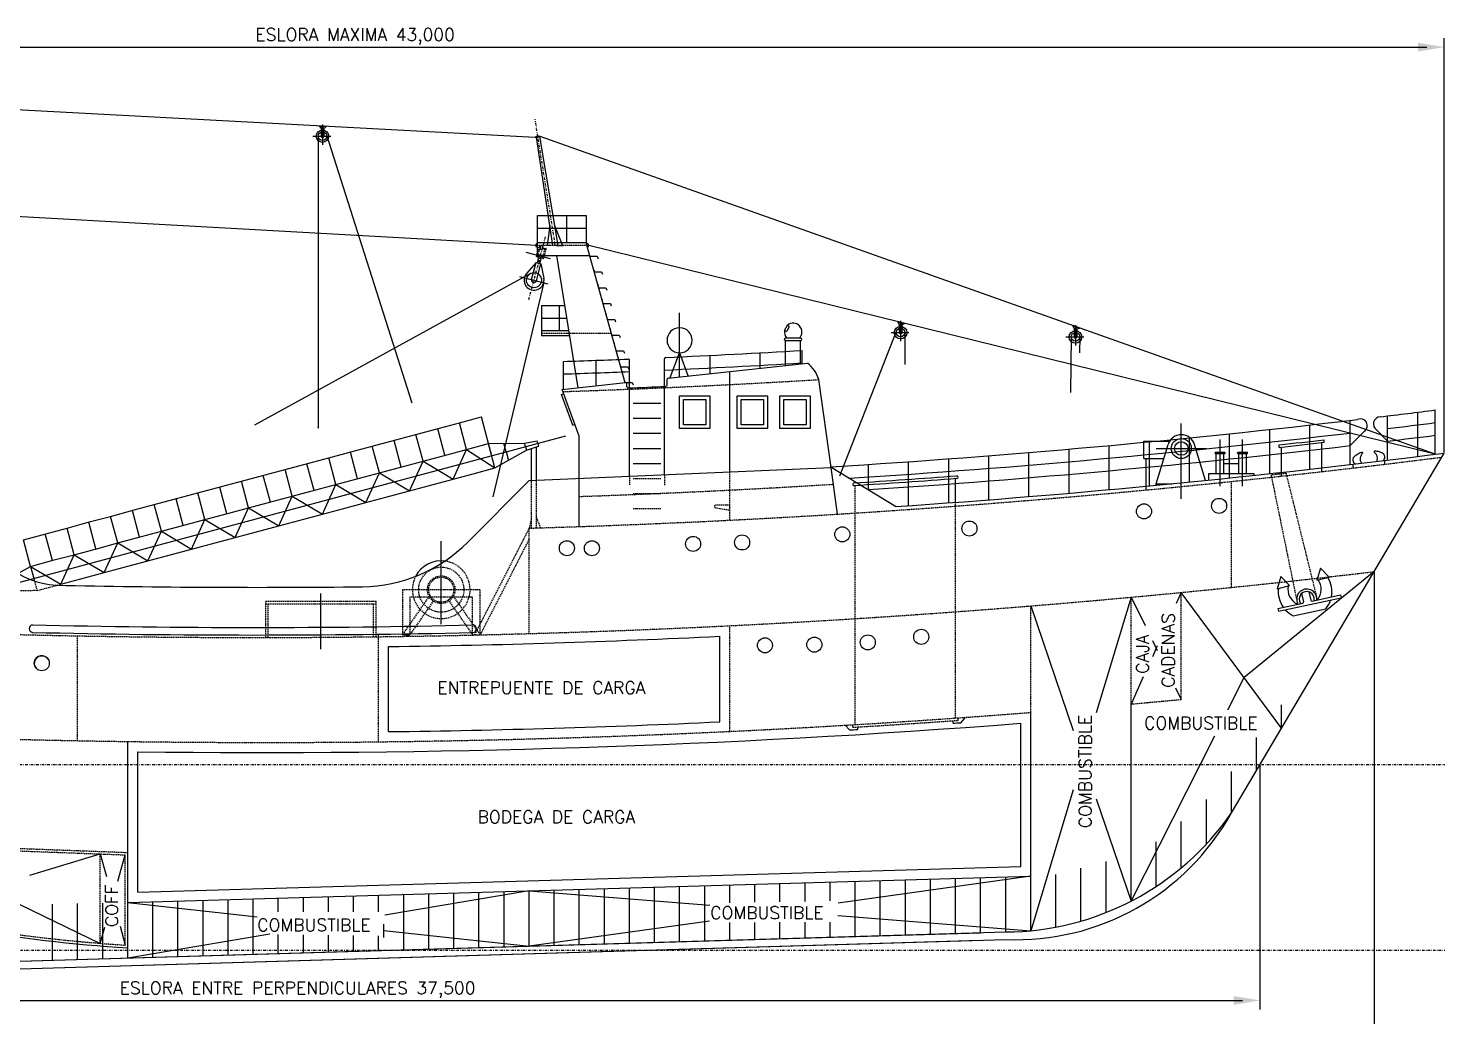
# Model space of a CAD drawing. Extents: x 598 to 1630, y 230 to 779.
# Drawn here: x 1092.2 to 1374.6, y 582 to 778.7 of the extents above; entities that cross this region are included whole.
import ezdxf

# ---------------------------------------------------------------- set-up
doc = ezdxf.new("R2010")
doc.units = 0
doc.header["$MEASUREMENT"] = 0
for name, pattern in [('CONTINUA', [0]), ('RAYITAS', [0.375, 0.25, -0.125]), ('TRAZO_Y_PUNTO', [1, 0.5, -0.25, 0, -0.25])]:
    doc.linetypes.add(name, pattern=pattern)
doc.layers.get('0').update_dxf_attribs({"linetype": 'CONTINUOUS'})
for name, color, linetype in [('AMA25CON', 2, 'CONTINUA'), ('AMA25DISCON', 2, 'RAYITAS'), ('AMA25PTORAYA', 2, 'TRAZO_Y_PUNTO'), ('ROJ5CON', 1, 'CONTINUA')]:
    doc.layers.add(name, color=color, linetype=linetype)
doc.styles.add('ROMANS2-5', font='romans', dxfattribs={"height": 2.5})

# ---------------------------------------------------------------- blocks, each defined once
blk = doc.blocks.new('VENTANA2')
for p, q in [((0, 0), (0, 650)), ((0, 650), (600, 650)), ((75, 575), (525, 575)), ((75, 75), (75, 575)), ((525, 575), (525, 75)), ((600, 650), (600, 0)), ((600, 0), (0, 0)), ((525, 75), (75, 75))]:
    blk.add_line(p, q)
blk = doc.blocks.new('VENTANA3')
for p, q in [((-41, 651), (-90, 644)), ((50, 7), (-41, 651)), ((50, 7), (0, 0))]:
    blk.add_line(p, q)

msp = doc.modelspace()

# ---------------------------------------------------------------- linework, layer by layer
at = {"layer": 'AMA25CON'}
for p, q in [((1374.48, 694.2), (1374.48, 776.8)), ((948.56, 775), (1370.98, 775)), ((1193.28, 757), (1019.34, 766.26)), ((1150.87, 759.58), (1150.87, 755.55)), ((1148.98, 757.26), (1152.55, 757.26)), ((1150.02, 757.26), (1150.02, 699.26)), ((1150.21, 759.24), (1150.21, 759.34)), ((1150.21, 759.34), (1151.61, 759.27)), ((1150.21, 759.24), (1151.61, 759.17)), ((1150.87, 758.51), (1150.21, 759.24)), ((1150.62, 758.76), (1150.62, 757.26)), ((1151.61, 759.17), (1150.87, 758.51)), ((1151.12, 758.76), (1151.12, 757.26)), ((1151.61, 759.17), (1151.61, 759.27)), ((1151.68, 757.52), (1168.7, 704.11)), ((1193.28, 757), (1194.27, 757.22)), ((1193.52, 757.05), (1194.11, 757.18)), ((1196.77, 735.5), (1193.52, 757.05)), ((1196.77, 735.5), (1193.52, 757.05)), ((1194.11, 757.18), (1197.78, 735.5)), ((1194.11, 757.18), (1197.78, 735.5)), ((1372.69, 693.87), (1194.27, 757.22)), ((1193.54, 735.49), (1025.19, 744.78)), ((1193.76, 741.43), (1203.45, 741.43)), ((1193.76, 736), (1193.76, 741.43)), ((1199.53, 741.43), (1199.53, 736)), ((1203.45, 741.43), (1203.45, 736)), ((1203.45, 738.83), (1193.76, 738.83)), ((1199.53, 738.83), (1193.76, 738.83)), ((1196.18, 739.44), (1195.68, 735.5)), ((1196.18, 739.44), (1195.68, 735.5)), ((1197.11, 739.47), (1198.72, 735.5)), ((1197.11, 739.47), (1198.72, 735.5)), ((1191.43, 734.15), (1196.26, 732.86)), ((1194.31, 734.85), (1194.31, 735.5)), ((1194.72, 734.85), (1194.72, 735.5)), ((1197.53, 735.5), (1198.83, 735.5)), ((1197.53, 735.5), (1198.83, 735.5)), ((1372.69, 693.87), (1203.71, 735.56)), ((1193.46, 732.06), (1191.54, 729.89)), ((1192.55, 728.68), (1193.46, 732.06)), ((1193.46, 732.06), (1194.42, 731.8)), ((1193.52, 733.25), (1193.68, 733.85)), ((1193.52, 733.25), (1193.76, 733.19)), ((1193.52, 728.42), (1194.42, 731.8)), ((1193.7, 731.99), (1194.02, 733.21)), ((1193.76, 733.19), (1193.84, 733.5)), ((1193.78, 733.27), (1194.75, 733.02)), ((1194.18, 731.86), (1194.51, 733.08)), ((1194.42, 731.8), (1195, 728.97)), ((1194.65, 733.5), (1194.86, 733.44)), ((1194.72, 732.92), (1194.88, 733.5)), ((1194.72, 732.92), (1194.96, 732.85)), ((1194.96, 732.85), (1195.14, 733.5)), ((1204.19, 733.31), (1205.64, 733.31)), ((1205.64, 733.31), (1205.82, 732.84)), ((1192.31, 729.86), (1137.32, 699.66)), ((1190.14, 729.32), (1195.81, 727.8)), ((1205.06, 730.2), (1206.51, 730.2)), ((1206.51, 730.2), (1206.68, 729.73)), ((1194.98, 728.1), (1184.85, 685.38)), ((1205.93, 727.05), (1207.38, 727.05)), ((1207.38, 727.05), (1207.56, 726.58)), ((1194.56, 723.5), (1194.56, 718.5)), ((1194.56, 723.5), (1199.19, 723.5)), ((1198.06, 723.5), (1198.06, 718.5)), ((1206.81, 723.9), (1208.26, 723.9)), ((1208.26, 723.9), (1208.43, 723.43)), ((1194.56, 721), (1199.59, 721)), ((1207.68, 720.75), (1209.13, 720.75)), ((1209.13, 720.75), (1209.31, 720.28)), ((1222.06, 719.15), (1222.06, 722.05)), ((1265.53, 720.26), (1265.55, 720.35)), ((1265.53, 720.26), (1266.89, 719.92)), ((1266.04, 719.41), (1265.53, 720.26)), ((1265.55, 720.35), (1266.91, 720.02)), ((1266.1, 720.43), (1266.1, 716.4)), ((1266.89, 719.92), (1266.91, 720.02)), ((1208.56, 717.6), (1210.01, 717.6)), ((1210.01, 717.6), (1210.18, 717.13)), ((1221.98, 719.15), (1222.13, 719.15)), ((1221.98, 719.01), (1221.98, 719.15)), ((1222.13, 719.01), (1221.98, 719.01)), ((1222.06, 714.15), (1222.06, 719.01)), ((1222.13, 719.15), (1222.13, 719.01)), ((1242.96, 718.56), (1243.55, 719.59)), ((1242.96, 718.56), (1243.22, 718.41)), ((1243.49, 718.48), (1243.89, 719.16)), ((1243.55, 719.59), (1243.81, 719.44)), ((1253.97, 689.59), (1265.31, 718.42)), ((1264.21, 718.11), (1267.78, 718.11)), ((1265.85, 719.61), (1265.85, 718.11)), ((1266.89, 719.92), (1266.04, 719.41)), ((1266.35, 719.61), (1266.35, 718.11)), ((1266.95, 718.11), (1266.95, 711.97)), ((1299.07, 717.24), (1302.64, 717.24)), ((1300.11, 717.25), (1299.98, 706.2)), ((1300.46, 719.47), (1300.49, 719.56)), ((1300.46, 719.47), (1301.78, 718.99)), ((1300.88, 718.57), (1300.46, 719.47)), ((1300.49, 719.56), (1301.81, 719.08)), ((1300.71, 718.74), (1300.71, 717.24)), ((1301.78, 718.99), (1300.88, 718.57)), ((1300.96, 719.56), (1300.96, 715.53)), ((1301.21, 718.74), (1301.21, 717.24)), ((1301.78, 718.99), (1301.81, 719.08)), ((1301.81, 717.24), (1301.8, 714.06)), ((1209.43, 714.45), (1210.88, 714.45)), ((1210.88, 714.45), (1211.06, 713.98)), ((1246.18, 717), (1243.18, 717)), ((1246.18, 716.5), (1243.18, 716.5)), ((1243.18, 711.57), (1243.18, 716.5)), ((1246.18, 711.89), (1246.18, 716.5)), ((1246.49, 711.92), (1246.49, 714.56)), ((1198.9, 706.81), (1198.9, 712.36)), ((1205.4, 707.51), (1205.4, 712.59)), ((1212.06, 689.5), (1212.06, 712.59)), ((1212.06, 705.5), (1212.06, 712.59)), ((1219.06, 689.8), (1219.06, 712.9)), ((1222, 714.01), (1220.13, 709.09)), ((1221.98, 714.15), (1222.13, 714.15)), ((1221.98, 714.01), (1221.98, 714.15)), ((1222.13, 714.01), (1221.98, 714.01)), ((1222.06, 709.3), (1222.06, 714.01)), ((1223.74, 709.48), (1222.12, 714.01)), ((1222.13, 714.15), (1222.13, 714.01)), ((1228.06, 713.56), (1228.06, 709.94)), ((1238.06, 714.08), (1238.06, 711.02)), ((1210.31, 711.3), (1211.76, 711.3)), ((1211.76, 711.3), (1211.93, 710.83)), ((1211.18, 708.15), (1212.63, 708.15)), ((1212.63, 708.15), (1212.81, 707.68)), ((1212.81, 704.04), (1218.31, 704.04)), ((1222.06, 699), (1222.06, 705.5)), ((1222.06, 705.5), (1228.06, 705.5)), ((1222.81, 704.75), (1227.31, 704.75)), ((1222.81, 699.75), (1222.81, 704.75)), ((1227.31, 704.75), (1227.31, 699.75)), ((1228.06, 705.5), (1228.06, 699)), ((1178.19, 700.13), (1182.54, 701.29)), ((1185.25, 691.15), (1182.54, 701.29)), ((1212.81, 701.04), (1218.31, 701.04)), ((1355.69, 691.8), (1355.69, 700.61)), ((1363.19, 692.69), (1363.19, 701.51)), ((1369.19, 693.43), (1369.19, 702.25)), ((1372.69, 693.87), (1372.69, 702.69)), ((1084.15, 666.65), (1199.38, 697.53)), ((1165.52, 696.73), (1169.5, 697.8)), ((1169.5, 697.8), (1174.21, 699.06)), ((1170.92, 692.49), (1169.5, 697.8)), ((1170.92, 692.49), (1169.5, 697.8)), ((1175.27, 693.65), (1173.84, 698.96)), ((1174.21, 699.06), (1178.19, 700.13)), ((1179.61, 694.82), (1178.19, 700.13)), ((1179.61, 694.82), (1178.19, 700.13)), ((1212.81, 698.04), (1218.31, 698.04)), ((1228.06, 699), (1222.06, 699)), ((1227.31, 699.75), (1222.81, 699.75)), ((1322.06, 685), (1322.06, 700)), ((1331.69, 689.15), (1331.69, 697.95)), ((1339.69, 690), (1339.69, 698.8)), ((1347.69, 690.88), (1347.69, 699.69)), ((1355.69, 695.58), (1358.54, 698.43)), ((1363.19, 696.47), (1360.94, 698.72)), ((1156.82, 694.4), (1160.8, 695.47)), ((1160.8, 695.47), (1165.52, 696.73)), ((1162.23, 690.16), (1160.8, 695.47)), ((1162.23, 690.16), (1160.8, 695.47)), ((1166.57, 691.32), (1165.15, 696.63)), ((1175.63, 693.75), (1179.61, 694.82)), ((1176.93, 688.92), (1179.61, 694.82)), ((1179.61, 694.82), (1183.96, 695.98)), ((1179.61, 694.82), (1185.25, 691.15)), ((1183.96, 695.98), (1191.17, 696.1)), ((1184.61, 693.57), (1183.96, 695.98)), ((1185.25, 691.15), (1191.56, 694.65)), ((1187.5, 694.34), (1187.05, 696.03)), ((1191.17, 696.1), (1193.64, 696.57)), ((1191.37, 695.38), (1191.17, 696.1)), ((1191.37, 695.38), (1191.56, 694.65)), ((1191.56, 694.65), (1193.92, 695.49)), ((1192.52, 688.66), (1192.52, 694.99)), ((1193.52, 688.7), (1193.52, 695.35)), ((1193.78, 696.02), (1193.64, 696.57)), ((1193.78, 696.02), (1193.92, 695.49)), ((1212.81, 695.04), (1218.31, 695.04)), ((1299.69, 686.1), (1299.69, 694.89)), ((1307.69, 686.81), (1307.69, 695.6)), ((1314.56, 696.5), (1319.75, 696.5)), ((1314.56, 693), (1314.56, 696.5)), ((1315.69, 687.56), (1315.69, 696.35)), ((1317.06, 688), (1319.43, 695.8)), ((1317.06, 695), (1327.06, 695)), ((1323.69, 688.34), (1323.69, 697.13)), ((1326.86, 688.66), (1324.69, 695.8)), ((1329.78, 687.5), (1329.78, 696.8)), ((1329.78, 687.5), (1329.78, 696.8)), ((1334.28, 687.5), (1334.28, 696.8)), ((1334.28, 687.5), (1334.28, 696.8)), ((1341.56, 695.23), (1341.56, 695.74)), ((1342.06, 689.5), (1342.06, 695.29)), ((1350.06, 690.4), (1350.06, 696.18)), ((1350.56, 696.24), (1350.56, 696.75)), ((1143.42, 690.81), (1148.13, 692.07)), ((1149.19, 686.66), (1147.76, 691.98)), ((1148.13, 692.07), (1152.11, 693.14)), ((1152.11, 693.14), (1156.82, 694.4)), ((1153.53, 687.83), (1152.11, 693.14)), ((1153.53, 687.83), (1152.11, 693.14)), ((1157.88, 688.99), (1156.46, 694.31)), ((1166.94, 691.42), (1170.92, 692.49)), ((1168.23, 686.59), (1170.92, 692.49)), ((1170.92, 692.49), (1175.63, 693.75)), ((1170.92, 692.49), (1176.93, 688.92)), ((1185.25, 691.15), (1184.61, 693.57)), ((1187.5, 694.34), (1187.96, 692.65)), ((1212.81, 692.04), (1218.31, 692.04)), ((1259.69, 686.7), (1259.69, 691.84)), ((1267.69, 683.61), (1267.69, 692.38)), ((1275.69, 684.18), (1275.69, 692.95)), ((1283.69, 684.79), (1283.69, 693.56)), ((1291.69, 685.43), (1291.69, 694.21)), ((1314.56, 693), (1318.58, 693)), ((1315.06, 686.75), (1315.06, 693)), ((1328.78, 694.11), (1328.78, 694.16)), ((1328.78, 694.11), (1328.78, 694.16)), ((1328.88, 694.26), (1330.68, 694.26)), ((1328.88, 694.26), (1330.68, 694.26)), ((1328.88, 694.01), (1330.68, 694.01)), ((1328.88, 694.01), (1330.68, 694.01)), ((1329.03, 690.01), (1329.03, 694.01)), ((1329.03, 690.01), (1329.03, 694.01)), ((1330.53, 690.01), (1330.53, 694.01)), ((1330.53, 690.01), (1330.53, 694.01)), ((1330.53, 692.01), (1333.53, 692.01)), ((1330.78, 694.11), (1330.78, 694.16)), ((1330.78, 694.11), (1330.78, 694.16)), ((1333.28, 694.11), (1333.28, 694.16)), ((1333.28, 694.11), (1333.28, 694.16)), ((1333.38, 694.26), (1335.18, 694.26)), ((1333.38, 694.26), (1335.18, 694.26)), ((1333.38, 694.01), (1335.18, 694.01)), ((1333.38, 694.01), (1335.18, 694.01)), ((1333.53, 690.01), (1333.53, 694.01)), ((1333.53, 690.01), (1333.53, 694.01)), ((1335.03, 690.01), (1335.03, 694.01)), ((1335.03, 690.01), (1335.03, 694.01)), ((1335.28, 694.11), (1335.28, 694.16)), ((1335.28, 694.11), (1335.28, 694.16)), ((1356.23, 691.87), (1356.23, 691.11)), ((1362.65, 691.87), (1362.65, 692.63)), ((1134.72, 688.48), (1139.44, 689.74)), ((1140.49, 684.33), (1139.07, 689.65)), ((1139.44, 689.74), (1143.42, 690.81)), ((1144.84, 685.5), (1143.42, 690.81)), ((1144.84, 685.5), (1143.42, 690.81)), ((1153.53, 687.83), (1158.25, 689.09)), ((1158.25, 689.09), (1162.23, 690.16)), ((1159.54, 684.26), (1162.23, 690.16)), ((1162.23, 690.16), (1166.94, 691.42)), ((1162.23, 690.16), (1168.23, 686.59)), ((1172.21, 687.66), (1176.93, 688.92)), ((1176.93, 688.92), (1180.91, 689.99)), ((1180.91, 689.99), (1185.25, 691.15)), ((1202.06, 679.45), (1202.06, 689.07)), ((1253.56, 681.93), (1252.25, 691.24)), ((1277.06, 684.28), (1277.06, 689.04)), ((1277.56, 689.3), (1277.56, 689.32)), ((1327.53, 690.01), (1336.53, 690.01)), ((1327.53, 688.72), (1327.53, 690.01)), ((1336.53, 690.01), (1336.53, 689.66)), ((1336.53, 688.9), (1336.53, 688.91)), ((1122.05, 685.09), (1126.03, 686.15)), ((1126.03, 686.15), (1130.74, 687.42)), ((1127.45, 680.84), (1126.03, 686.15)), ((1127.45, 680.84), (1126.03, 686.15)), ((1131.8, 682), (1130.38, 687.32)), ((1130.74, 687.42), (1134.72, 688.48)), ((1136.15, 683.17), (1134.72, 688.48)), ((1136.15, 683.17), (1134.72, 688.48)), ((1144.84, 685.5), (1149.55, 686.76)), ((1149.55, 686.76), (1153.53, 687.83)), ((1150.85, 681.93), (1153.53, 687.83)), ((1153.53, 687.83), (1159.54, 684.26)), ((1163.52, 685.33), (1168.23, 686.59)), ((1168.23, 686.59), (1172.21, 687.66)), ((1256.56, 687.88), (1256.56, 687.9)), ((1317.06, 688), (1320.25, 688)), ((1317.06, 687.69), (1317.06, 688)), ((1113.36, 682.76), (1117.34, 683.82)), ((1117.34, 683.82), (1122.05, 685.09)), ((1118.76, 678.51), (1117.34, 683.82)), ((1118.76, 678.51), (1117.34, 683.82)), ((1123.11, 679.68), (1121.68, 684.99)), ((1136.15, 683.17), (1140.86, 684.43)), ((1140.86, 684.43), (1144.84, 685.5)), ((1142.15, 679.6), (1144.84, 685.5)), ((1144.84, 685.5), (1150.85, 681.93)), ((1154.83, 683), (1159.54, 684.26)), ((1159.54, 684.26), (1163.52, 685.33)), ((1099.95, 679.16), (1104.66, 680.43)), ((1104.66, 680.43), (1108.64, 681.49)), ((1108.64, 681.49), (1113.36, 682.76)), ((1110.07, 676.18), (1108.64, 681.49)), ((1110.07, 676.18), (1108.64, 681.49)), ((1114.41, 677.35), (1112.99, 682.66)), ((1123.47, 679.77), (1127.45, 680.84)), ((1124.77, 674.94), (1127.45, 680.84)), ((1127.45, 680.84), (1132.17, 682.1)), ((1127.45, 680.84), (1133.46, 677.27)), ((1132.17, 682.1), (1136.15, 683.17)), ((1133.46, 677.27), (1136.15, 683.17)), ((1136.15, 683.17), (1142.15, 679.6)), ((1142.15, 679.6), (1146.13, 680.67)), ((1146.13, 680.67), (1150.85, 681.93)), ((1150.85, 681.93), (1154.83, 683)), ((1091.26, 676.83), (1095.97, 678.1)), ((1097.03, 672.69), (1095.6, 678)), ((1095.97, 678.1), (1099.95, 679.16)), ((1101.37, 673.85), (1099.95, 679.16)), ((1101.37, 673.85), (1099.95, 679.16)), ((1105.72, 675.02), (1104.3, 680.33)), ((1114.78, 677.44), (1118.76, 678.51)), ((1116.07, 672.61), (1118.76, 678.51)), ((1118.76, 678.51), (1123.47, 679.77)), ((1118.76, 678.51), (1124.77, 674.94)), ((1133.46, 677.27), (1137.44, 678.34)), ((1137.44, 678.34), (1142.15, 679.6)), ((1092.68, 671.52), (1091.26, 676.83)), ((1101.37, 673.85), (1106.09, 675.11)), ((1106.09, 675.11), (1110.07, 676.18)), ((1107.38, 670.29), (1110.07, 676.18)), ((1110.07, 676.18), (1114.78, 677.44)), ((1110.07, 676.18), (1116.07, 672.61)), ((1120.05, 673.68), (1124.77, 674.94)), ((1124.77, 674.94), (1128.75, 676.01)), ((1128.75, 676.01), (1133.46, 677.27)), ((1174.54, 660.02), (1174.54, 676.56)), ((1092.68, 671.52), (1097.39, 672.79)), ((1097.39, 672.79), (1101.37, 673.85)), ((1098.69, 667.96), (1101.37, 673.85)), ((1101.37, 673.85), (1107.38, 670.29)), ((1111.36, 671.35), (1116.07, 672.61)), ((1116.07, 672.61), (1120.05, 673.68)), ((1090.14, 670.11), (1092.68, 671.52)), ((1092.68, 671.52), (1098.69, 667.96)), ((1092.68, 671.52), (1093.33, 669.11)), ((1102.67, 669.02), (1107.38, 670.29)), ((1107.38, 670.29), (1111.36, 671.35)), ((1360.5, 670.47), (1334.62, 649.35)), ((1341.88, 669.48), (1341.19, 667.07)), ((1343.62, 667.68), (1341.88, 669.48)), ((1349.84, 671.19), (1349.09, 668.8)), ((1349.09, 668.8), (1351.53, 669.34)), ((1351.53, 669.34), (1349.84, 671.19)), ((1360.5, 670.37), (1360.5, 575.2)), ((1098.69, 667.96), (1102.67, 669.02)), ((1322.06, 666.32), (1321.07, 664.12)), ((1342.06, 639.3), (1322.06, 666.32)), ((1341.19, 667.07), (1343.62, 667.68)), ((1347.51, 666.43), (1347.88, 664.76)), ((1150.56, 655), (1150.56, 666.09)), ((1292.06, 663.64), (1300.51, 638.79)), ((1312.06, 665.37), (1305.12, 642.3)), ((1312.06, 665.37), (1314.83, 659.73)), ((1341.32, 663.15), (1346.26, 664.21)), ((1341.45, 662.57), (1353.92, 665.24)), ((1346.05, 666.11), (1346.41, 664.45)), ((1348.12, 664.61), (1353.79, 665.83)), ((1353.79, 665.83), (1353.92, 665.24)), ((1341.32, 663.15), (1341.45, 662.57)), ((1344.38, 661.66), (1350.85, 663.05)), ((1166.79, 657.87), (1168.29, 657.87)), ((1180.79, 657.87), (1182.29, 657.87)), ((1164.06, 638.58), (1164.06, 655.53)), ((1230.06, 640.53), (1230.06, 657.59)), ((1316.3, 656.74), (1317.28, 654.73)), ((1317.28, 655.7), (1316.3, 653.51)), ((1314.49, 649.5), (1312.06, 644.08)), ((1331.36, 642.92), (1334.62, 649.35)), ((1320.91, 647.34), (1322.06, 645)), ((1277.56, 640.82), (1277.56, 641.32)), ((1278.1, 640.36), (1279.02, 641.43)), ((1255.95, 638.91), (1255.03, 639.85)), ((1256.56, 639.44), (1256.56, 639.94)), ((1257.56, 639), (1257.56, 639.5)), ((1276.56, 640.25), (1276.56, 640.75)), ((1290.06, 611.69), (1290.06, 640.25)), ((1312.06, 604.8), (1328.74, 637.74)), ((1114.06, 606.56), (1114.06, 634.58)), ((1337.74, 631.9), (1337.74, 583.2)), ((1300.51, 626.97), (1292.06, 598.9)), ((1305.12, 625.22), (1312.06, 604.8)), ((1092.56, 610), (1106.56, 614.2)), ((1106.56, 614.2), (1107.8, 609.68)), ((1110.08, 608.8), (1111.56, 614.02)), ((1114.06, 606.56), (1290.06, 611.69)), ((1292.06, 609.75), (1253.66, 604.4)), ((1088.36, 605.18), (1106.56, 596.39)), ((1112.06, 604.5), (1137.87, 601.7)), ((1192.06, 606.83), (1163.29, 602.02)), ((1192.06, 606.83), (1228.11, 603.97)), ((1253.57, 601.95), (1292.06, 598.9)), ((1106.56, 596.39), (1107.47, 599.6)), ((1110.52, 599.82), (1111.56, 596.03)), ((1163.1, 597.58), (1163.1, 600.24)), ((1163.1, 598.97), (1192.06, 595.83)), ((1228, 600.83), (1192.06, 595.83)), ((1140.37, 598.19), (1112.06, 593.45)), ((966.42, 585), (1334.24, 585))]:
    msp.add_line(p, q, dxfattribs=at)
msp.add_lwpolyline([(1358.21, 694.08, 0.02586), (1358.08, 693.95, 0.102424), (1357.76, 693.4, 0.109613), (1357.7, 692.8, 0.109613), (1357.9, 692.23, 0.030469), (1358.01, 692.07, 0.093665)], format="xyb", dxfattribs=at)
for centre, radius in [((1150.87, 757.26), 1.25), ((1150.87, 757.26), 0.85), ((1193.03, 728.55), 1.5), ((1266.1, 718.11), 1.25), ((1266.1, 718.11), 0.85), ((1300.96, 717.24), 1.25), ((1300.96, 717.24), 0.85), ((1322.06, 695), 2), ((1322.06, 695), 1.35), ((1314.62, 682.48), 1.5), ((1329.6, 683.57), 1.5), ((1279.83, 679.06), 1.5), ((1234.52, 676.29), 1.5), ((1254.49, 677.9), 1.5), ((1199.59, 675.13), 1.5), ((1199.59, 675.13), 1.5), ((1199.59, 675.13), 1.5), ((1204.58, 675.13), 1.5), ((1224.75, 675.99), 1.5), ((1259.57, 656.37), 1.5), ((1270.22, 657.47), 1.5), ((1239.07, 655.78), 1.5), ((1248.92, 655.92), 1.5), ((1094.92, 652.21), 1.5)]:
    msp.add_circle(centre, radius, dxfattribs=at)
for centre, radius, start, end in [((1150.87, 758.76), 0.25, 0, 180), ((1150.87, 757.26), 0.25, 180, 0), ((1193.94, 756.38), 0.904, 68.4756, 136.3477), ((1193.86, 756.91), 0.368, 47.701, 157.1222), ((1193.68, 735.5), 0.35, 90, 270), ((1194.52, 734.87), 0.207, 187.6041, 352.3959), ((1203.59, 735.5), 0.35, 285.524, 105.524), ((1193.04, 728.57), 2, 138.5047, 11.4953), ((1193.03, 728.55), 0.5, 165, 345), ((1244.68, 718.25), 1.75, 314.4153, 130.1125), ((1222.06, 716.58), 2.5, 91.7191, 268.2809), ((1222.06, 716.58), 2.5, 271.7191, 88.2809), ((1244.68, 718.25), 1.75, 169.8875, 225.5847), ((1243.32, 718.58), 0.2, 240, 330), ((1243.71, 719.26), 0.2, 330, 60), ((1266.1, 719.61), 0.25, 0, 180), ((1266.1, 718.11), 0.25, 180, 0), ((1300.96, 718.74), 0.25, 0, 180), ((1300.96, 717.24), 0.25, 180, 0), ((1137.49, 2558.15), 1846.81, 272.53898, 273.3837), ((1243.18, 716.75), 0.25, 90.3201, 269.6799), ((1246.18, 716.75), 0.25, 270.6319, 89.3681), ((1137.49, 2558.15), 1846.81, 271.90564, 272.30612), ((1211.81, 712.59), 0.25, 0, 92.3061), ((1219.31, 712.9), 0.25, 92.539, 180), ((1137.49, 2558.15), 1849.31, 272.52814, 273.37912), ((1266.95, 711.9), 0.07, 180, 90), ((1137.49, 2558.15), 1849.31, 271.90306, 272.31107), ((1137.49, 2558.15), 1870.31, 273.51741, 276.74604), ((1357.79, 699.56), 1.36, 303.8417, 115.9166), ((1361.79, 699.89), 1.44, 94.062, 233.9752), ((1137.49, 2558.15), 1870.31, 276.88487, 277.22442), ((1137.49, 2558.15), 1872.81, 276.92186, 277.21473), ((1150.02, 699.19), 0.07, 180, 90), ((1137.49, 2558.15), 1872.81, 273.62162, 276.69079), ((1322.06, 695), 2.75, 16.894, 163.106), ((1137.49, 2558.15), 1875.31, 276.91259, 277.20506), ((1137.49, 2558.15), 1875.31, 273.73628, 276.68182), ((1137.49, 2558.15), 1873.56, 276.25321, 276.53016), ((1137.49, 2558.15), 1874.06, 276.25154, 276.52841), ((1328.88, 694.16), 0.1, 90, 180), ((1328.88, 694.16), 0.1, 90, 180), ((1328.88, 694.11), 0.1, 180, 270), ((1328.88, 694.11), 0.1, 180, 270), ((1330.68, 694.16), 0.1, 0, 90), ((1330.68, 694.16), 0.1, 0, 90), ((1330.68, 694.11), 0.1, 270, 0), ((1330.68, 694.11), 0.1, 270, 0), ((1333.38, 694.16), 0.1, 90, 180), ((1333.38, 694.16), 0.1, 90, 180), ((1333.38, 694.11), 0.1, 180, 270), ((1333.38, 694.11), 0.1, 180, 270), ((1335.18, 694.16), 0.1, 0, 90), ((1335.18, 694.16), 0.1, 0, 90), ((1335.18, 694.11), 0.1, 270, 0), ((1335.18, 694.11), 0.1, 270, 0), ((1137.49, 2558.15), 1873.81, 273.65025, 274.27913), ((1137.49, 2558.15), 1874.31, 273.65022, 274.27908), ((1277.32, 689.32), 0.24, 0, 94.2791), ((1277.32, 689.3), 0.24, 274.2791, 0), ((1256.8, 687.9), 0.24, 93.6503, 180), ((1256.8, 687.88), 0.24, 180, 273.6502), ((1174.54, 666.87), 5.75, 82.794, 152.5237), ((1346.74, 666.46), 5.35, 348.9847, 31.8263), ((1346.74, 666.46), 5.35, 172.8385, 215.2194), ((1346.63, 666.95), 3.31, 168.3279, 243.8017), ((1347.06, 665), 2, 354.6444, 209.5597), ((1347.06, 665), 1.5, 348.5239, 215.6802), ((1346.63, 666.95), 3.31, 320.4024, 35.1104), ((1346.22, 664.41), 0.2, 282.1021, 12.4742), ((1348.08, 664.81), 0.2, 192.4742, 282.1021), ((1346.74, 666.46), 5.35, 320.3594, 341.7844), ((1346.74, 666.46), 5.35, 222.4197, 243.8447), ((1137.49, 2558.15), 1902.81, 270.80017, 272.78858), ((1094.92, 652.21), 1.5, 31.5066, 238.4934), ((1139.36, 2585.73), 1951.31, 269.25698, 274.42926), ((1139.36, 2585.73), 1947.31, 270.72665, 272.66952), ((1139.36, 2585.73), 1950.31, 273.42708, 273.47446), ((1139.36, 2585.73), 1950.31, 274.03384, 274.07932), ((1131.13, 905.74), 310.82, 254.3073, 266.4823)]:
    msp.add_arc(centre, radius, start, end, dxfattribs=at)
for p in [(1204.18, 733.35), (1204.18, 733.35), (1204.19, 733.31), (1204.19, 733.31), (1204.19, 733.31), (1205.06, 730.2), (1205.06, 730.2), (1205.93, 727.05), (1205.93, 727.05), (1206.81, 723.9), (1206.81, 723.9), (1207.68, 720.75), (1207.68, 720.75), (1208.56, 717.6), (1208.56, 717.6), (1209.43, 714.45), (1209.43, 714.45), (1210.31, 711.3), (1210.31, 711.3), (1211.18, 708.15), (1211.18, 708.15)]:
    msp.add_point(p, dxfattribs=at)
for points in [[(1369.24, 774.13), (1369.24, 775.88), (1374.49, 775.01)], [(1332.52, 584.13), (1332.52, 585.88), (1337.77, 585.01)]]:
    msp.add_solid(points, dxfattribs=at)
at = {"layer": 'AMA25DISCON'}
for p, q in [((1203.59, 735.5), (1193.68, 735.5)), ((1193.68, 733.85), (1194.02, 735.13)), ((1193.84, 733.5), (1194.21, 734.88)), ((1194.14, 735.2), (1194.31, 735.15)), ((1194.31, 734.85), (1194.31, 735.5)), ((1194.72, 734.85), (1194.72, 735.5)), ((1194.72, 735.04), (1195.4, 734.86)), ((1194.72, 734.85), (1195.11, 734.74)), ((1194.88, 733.5), (1195.18, 734.62)), ((1195.14, 733.5), (1195.47, 734.74)), ((1193.9, 733.7), (1194.65, 733.5)), ((1194.56, 718), (1208.45, 718)), ((1212.06, 689.5), (1212.06, 687.69)), ((1212.81, 689.04), (1218.31, 689.04)), ((1219.06, 689.8), (1219.06, 687.69)), ((1232.06, 680.72), (1232.06, 690.36)), ((1340.04, 689.28), (1340.04, 689.79)), ((1340.04, 689.28), (1345.1, 664.6)), ((1343.04, 689.61), (1343.04, 690.12)), ((1343.04, 689.61), (1349, 665.48)), ((1192.52, 679.15), (1192.52, 688.66)), ((1193.52, 679.24), (1193.52, 688.7)), ((1257.06, 639.97), (1257.06, 687.66)), ((1332.06, 667.32), (1332.06, 688.44)), ((1212.81, 686.04), (1218.31, 686.04)), ((1232.06, 683.72), (1229.06, 683.72)), ((1229.06, 683.22), (1229.06, 683.72)), ((1277.06, 641.29), (1277.06, 684.28)), ((1192.52, 681.19), (1192.06, 679.13)), ((1193.52, 681.19), (1194.32, 679.2)), ((1212.81, 683.04), (1218.31, 683.04)), ((1229.06, 683.22), (1232.06, 682.75)), ((1192.06, 679.13), (1181.17, 657.87)), ((1192.06, 658.12), (1192.06, 679.13)), ((1192.06, 676.94), (1182.29, 657.87)), ((1093.97, 666.69), (1086.76, 666.57)), ((1093.33, 669.11), (1093.97, 666.69)), ((1093.97, 666.69), (1098.69, 667.96)), ((1182.29, 666.87), (1166.79, 666.87)), ((1166.79, 666.87), (1166.79, 657.87)), ((1182.29, 657.87), (1182.29, 666.87)), ((1322.06, 645), (1322.06, 666.32)), ((1161.56, 664.5), (1139.56, 664.5)), ((1139.56, 657.34), (1139.56, 664.5)), ((1161.56, 664), (1139.56, 664)), ((1140.06, 657.34), (1140.06, 664)), ((1161.06, 657.49), (1161.06, 664)), ((1161.56, 657.49), (1161.56, 664.5)), ((1172.13, 665.55), (1166.79, 657.87)), ((1180.79, 665.37), (1168.29, 665.37)), ((1168.29, 665.37), (1168.29, 657.87)), ((1172.97, 664.61), (1168.29, 657.87)), ((1176.11, 664.61), (1180.79, 657.87)), ((1176.96, 665.55), (1182.29, 657.87)), ((1180.79, 657.87), (1180.79, 665.37)), ((1292.06, 642.41), (1292.06, 663.64)), ((1312.06, 644.08), (1312.06, 665.37)), ((1162.06, 636.55), (1162.06, 658.01)), ((1232.06, 638.62), (1232.06, 659.69)), ((1102.06, 636.78), (1102.06, 657.67)), ((1032.06, 617.5), (1112.06, 614.5)), ((1047.93, 616.4), (1111.56, 614.02)), ((1106.56, 596.39), (1106.56, 614.2)), ((1111.56, 596.03), (1111.56, 614.02))]:
    msp.add_line(p, q, dxfattribs=at)
for radius in [4.5, 2.75, 2.5]:
    msp.add_circle((1174.54, 666.87), radius, dxfattribs=at)
for centre, radius, start, end in [((1194.12, 735.1), 0.1, 75, 165), ((1194.31, 734.85), 0.1, 88.7095, 165), ((1194.52, 734.87), 0.207, 187.6041, 352.3959), ((1195.08, 734.65), 0.1, 345, 75), ((1195.37, 734.76), 0.1, 345, 75), ((1137.49, 2558.15), 1852.81, 271.8975, 273.47498), ((1137.49, 2558.15), 1879.81, 271.6636, 277.22787), ((1137.49, 2558.15), 1879.31, 276.18739, 276.27939), ((1137.49, 2558.15), 1873.81, 271.97485, 273.5258), ((1174.54, 666.87), 5.75, 152.5237, 82.794), ((1137.49, 2558.15), 1900.81, 264.67558, 276.73783), ((1139.36, 2585.73), 1949.31, 264.78679, 274.49277), ((1139.36, 2585.73), 1949.31, 275.08269, 275.37785), ((1139.36, 2585.73), 1949.81, 273.44592, 274.06434), ((1131.13, 905.74), 310.32, 254.38, 266.3842)]:
    msp.add_arc(centre, radius, start, end, dxfattribs=at)
at = {"layer": 'AMA25PTORAYA'}
for p, q in [((1197.28, 735.5), (1193.25, 760.64)), ((1194.36, 733.5), (1195.36, 737.24)), ((1192, 724.68), (1194.36, 733.5)), ((962.92, 632), (1374.56, 632)), ((924.56, 595), (1374.56, 595))]:
    msp.add_line(p, q, dxfattribs=at)
at = {"layer": 'ROJ5CON'}
for p, q in [((1203.45, 736), (1193.68, 736)), ((1193.68, 736), (1193.68, 733.5)), ((1193.68, 736), (1193.68, 733.5)), ((1200.37, 736), (1193.68, 736)), ((1211.19, 708.13), (1203.45, 736)), ((1193.68, 733.5), (1204.14, 733.5)), ((1193.68, 733.5), (1200.37, 733.5)), ((1193.68, 733.5), (1197.06, 733.5)), ((1201.81, 707.13), (1197.6, 733.5)), ((1194.56, 718.5), (1194.56, 717.5)), ((1194.56, 718.5), (1194.56, 717.5)), ((1194.56, 718.5), (1199.99, 718.5)), ((1194.56, 717.5), (1200.15, 717.5)), ((1219.78, 709.06), (1247.54, 712.03)), ((1219.56, 707.65), (1219.56, 708.81)), ((1232.06, 690.36), (1232.06, 710.37)), ((1232.06, 704.5), (1232.06, 710.37)), ((1252.25, 691.24), (1249.79, 708.75)), ((1198.68, 706.79), (1211.28, 708.14)), ((1202.06, 697.5), (1198.68, 706.79)), ((1211.56, 707.33), (1211.56, 707.89)), ((1202.06, 689.07), (1202.06, 697.5)), ((1332.06, 622.39), (1374.48, 694.1)), ((1192.06, 688.64), (1252.25, 691.24)), ((1265.06, 683.43), (1252.06, 691.35)), ((1192.06, 688.64), (1179.77, 676.29)), ((1312.06, 604.8), (1312.06, 644.08)), ((1312.06, 604.8), (1312.06, 644.08)), ((1342.06, 639.3), (1342.06, 643.95)), ((1292.06, 598.9), (1292.06, 642.41)), ((1112.06, 593.45), (1112.06, 636.61)), ((1337.06, 630.84), (1337.06, 637.4)), ((1332.06, 622.39), (1332.06, 630.62)), ((1327.06, 616.18), (1327.06, 625.06)), ((1322.06, 611.44), (1322.06, 620.7)), ((1317.06, 607.73), (1317.06, 616.63)), ((1307.06, 602.52), (1307.06, 612.68)), ((1297.06, 599.62), (1297.06, 610.1)), ((1302.06, 600.81), (1302.06, 611.35)), ((1112.06, 604.5), (1292.06, 609.75)), ((1202.06, 596.12), (1202.06, 607.12)), ((1207.06, 596.27), (1207.06, 607.27)), ((1212.06, 596.42), (1212.06, 607.42)), ((1217.06, 596.57), (1217.06, 607.56)), ((1222.06, 596.72), (1222.06, 607.71)), ((1227.06, 596.87), (1227.06, 607.85)), ((1232.06, 604.49), (1232.06, 608)), ((1237.06, 604.58), (1237.06, 608.14)), ((1242.06, 604.66), (1242.06, 608.29)), ((1247.06, 604.75), (1247.06, 608.44)), ((1252.06, 604.83), (1252.06, 608.58)), ((1257.06, 597.76), (1257.06, 608.73)), ((1262.06, 597.91), (1262.06, 608.87)), ((1267.06, 598.05), (1267.06, 609.02)), ((1272.06, 598.2), (1272.06, 609.17)), ((1277.06, 598.35), (1277.06, 609.31)), ((1282.06, 598.5), (1282.06, 609.46)), ((1287.06, 598.65), (1287.06, 609.6)), ((1097.06, 593), (1097.06, 604.19)), ((1102.06, 593.15), (1102.06, 604.3)), ((1107.06, 593.3), (1107.06, 604.4)), ((1117.06, 593.6), (1117.06, 604.64)), ((1122.06, 593.75), (1122.06, 604.79)), ((1127.06, 593.9), (1127.06, 604.94)), ((1132.06, 594.04), (1132.06, 605.08)), ((1137.06, 594.19), (1137.06, 605.23)), ((1142.06, 602.67), (1142.06, 605.37)), ((1147.06, 602.67), (1147.06, 605.52)), ((1152.06, 602.67), (1152.06, 605.67)), ((1157.06, 602.67), (1157.06, 605.81)), ((1162.06, 602.67), (1162.06, 605.96)), ((1167.06, 595.08), (1167.06, 606.1)), ((1172.06, 595.23), (1172.06, 606.25)), ((1177.06, 595.38), (1177.06, 606.39)), ((1182.06, 595.53), (1182.06, 606.54)), ((1187.06, 595.68), (1187.06, 606.69)), ((1192.06, 595.83), (1192.06, 606.83)), ((1197.06, 595.97), (1197.06, 606.98)), ((1029.52, 591), (1287.06, 598.65)), ((1232.06, 597.01), (1232.06, 600.52)), ((1237.06, 597.16), (1237.06, 600.55)), ((1242.06, 597.31), (1242.06, 600.58)), ((1247.06, 597.46), (1247.06, 600.61)), ((1252.06, 597.61), (1252.06, 600.64)), ((1029.52, 591), (1282.02, 598.5)), ((1029.56, 589.5), (1287.06, 597.15)), ((1029.56, 589.5), (1282.06, 597)), ((1142.06, 594.34), (1142.06, 598.16)), ((1147.06, 594.49), (1147.06, 598.1)), ((1152.06, 594.64), (1152.06, 598.04)), ((1157.06, 594.79), (1157.06, 597.98)), ((1162.06, 594.94), (1162.06, 597.91))]:
    msp.add_line(p, q, dxfattribs=at)
for points in [[(1358.11, 694.25, 0.005112), (1357.97, 694.21, 0.06073), (1357.04, 693.78, 0.101963), (1356.35, 693.14, 0.185501), (1356.22, 692.63, 0.185501), (1356.47, 692.16, 0.041256), (1356.77, 691.93, 0.06073)], [(1358.21, 694.08, 0.02586), (1358.08, 693.95, 0.102424), (1357.76, 693.4, 0.109613), (1357.7, 692.8, 0.109613), (1357.9, 692.23, 0.030469), (1358.01, 692.07, 0.093665)], [(1361.05, 692.44, 0.029877), (1361.12, 692.61, 0.342858), (1360.55, 694.21, 0.109613)], [(1362.66, 693.38, 0.185501), (1362.41, 693.85, 0.101963), (1361.59, 694.32, 0.057497), (1360.64, 694.51, 0.005295)], [(1362.3, 692.59, 0.038934), (1362.53, 692.87, 0.185501), (1362.66, 693.38, 0.185501)]]:
    msp.add_lwpolyline(points, format="xyb", dxfattribs=at)
for centre, radius, start, end in [((1243.97, 707.17), 6.03, 15.1414, 53.7487), ((1219.81, 708.81), 0.25, 96.1251, 180), ((1211.31, 707.89), 0.25, 0, 96.1251), ((1211.81, 707.33), 0.25, 180, 272.2996), ((1137.49, 2558.15), 1852.56, 272.29958, 272.53178), ((1219.31, 707.65), 0.25, 272.5318, 0), ((1137.49, 2558.15), 1879.06, 273.89292, 277.24563), ((1358.14, 694.15), 0.1, 312.3878, 106.2503), ((1360.64, 694.35), 0.16, 87.797, 237.404), ((1099.03, 685.36), 17.65, 195.9933, 265.9415), ((1158.51, 697.46), 30, 270.6474, 315.1271), ((1137.49, 2558.15), 1890.81, 268.7966, 270.64735), ((1093.17, 659.11), 0.76, 99.2086, 260.7914), ((1137.49, 2558.15), 1898.81, 268.65901, 271.30978), ((1137.49, 2558.15), 1900.31, 268.66007, 271.30875), ((1180.77, 659.09), 0.76, 279.2131, 80.7869), ((1286.76, 653.73), 55.08, 270.3118, 325.3255), ((1289.09, 646.26), 49.15, 267.6323, 330.9529)]:
    msp.add_arc(centre, radius, start, end, dxfattribs=at)
for p in [(1204.18, 733.35), (1204.18, 733.35), (1204.19, 733.31), (1204.19, 733.31), (1204.19, 733.31), (1205, 730.42), (1205, 730.42), (1205, 730.42), (1205.06, 730.2), (1205.06, 730.2), (1205.8, 727.53), (1205.8, 727.53), (1205.8, 727.53), (1205.93, 727.05), (1205.93, 727.05), (1206.6, 724.64), (1206.6, 724.64), (1206.6, 724.64), (1206.81, 723.9), (1206.81, 723.9), (1207.41, 721.75), (1207.41, 721.75), (1207.41, 721.75), (1207.68, 720.75), (1207.68, 720.75), (1208.21, 718.86), (1208.21, 718.86), (1208.21, 718.86), (1208.56, 717.6), (1208.56, 717.6), (1209.01, 715.97), (1209.01, 715.97), (1209.01, 715.97), (1209.43, 714.45), (1209.43, 714.45), (1209.82, 713.08), (1209.82, 713.08), (1209.82, 713.08), (1210.31, 711.3), (1210.31, 711.3), (1210.62, 710.19), (1210.62, 710.19), (1210.62, 710.19), (1211.18, 708.15), (1211.18, 708.15)]:
    msp.add_point(p, dxfattribs=at)

# ---------------------------------------------------------------- block references
at = {"layer": 'AMA25CON', "xscale": -0.01000000000004198, "yscale": 0.009999999999990905, "zscale": 0.01, "rotation": 28.24926731191477}
msp.add_blockref('VENTANA3', (1201.24, 699.83), dxfattribs=at)
at = {"layer": 'AMA25CON', "xscale": 0.009999999999990905, "yscale": 0.009999999999990905, "zscale": 0.01}
for p in [(1233.56, 699), (1242.06, 699)]:
    msp.add_blockref('VENTANA2', p, dxfattribs=at)

# ---------------------------------------------------------------- texts
at = {"layer": 'AMA25CON', "style": 'ROMANS2-5'}
for s, p in [('ESLORA MAXIMA 43,000', (1137.51, 776.25)), ('ENTREPUENTE DE CARGA', (1173.78, 646.09)), ('COMBUSTIBLE', (1314.65, 639.03)), ('BODEGA DE CARGA', (1181.8, 620.34)), ('COMBUSTIBLE', (1228.16, 601.24)), ('COMBUSTIBLE', (1137.87, 598.8)), ('ESLORA ENTRE PERPENDICULARES 37,500', (1110.45, 586.25))]:
    msp.add_text(s, height=2.5, dxfattribs=at).set_placement(p)
for s, p in [('CADENAS', (1320.7, 647.34)), ('CAJA', (1315.58, 650.12)), ('COMBUSTIBLE', (1304.16, 619.36)), ('COFF', (1110.1, 599.64))]:
    msp.add_text(s, height=2.5, rotation=90, dxfattribs=at).set_placement(p)

doc.saveas('drawing.dxf')
